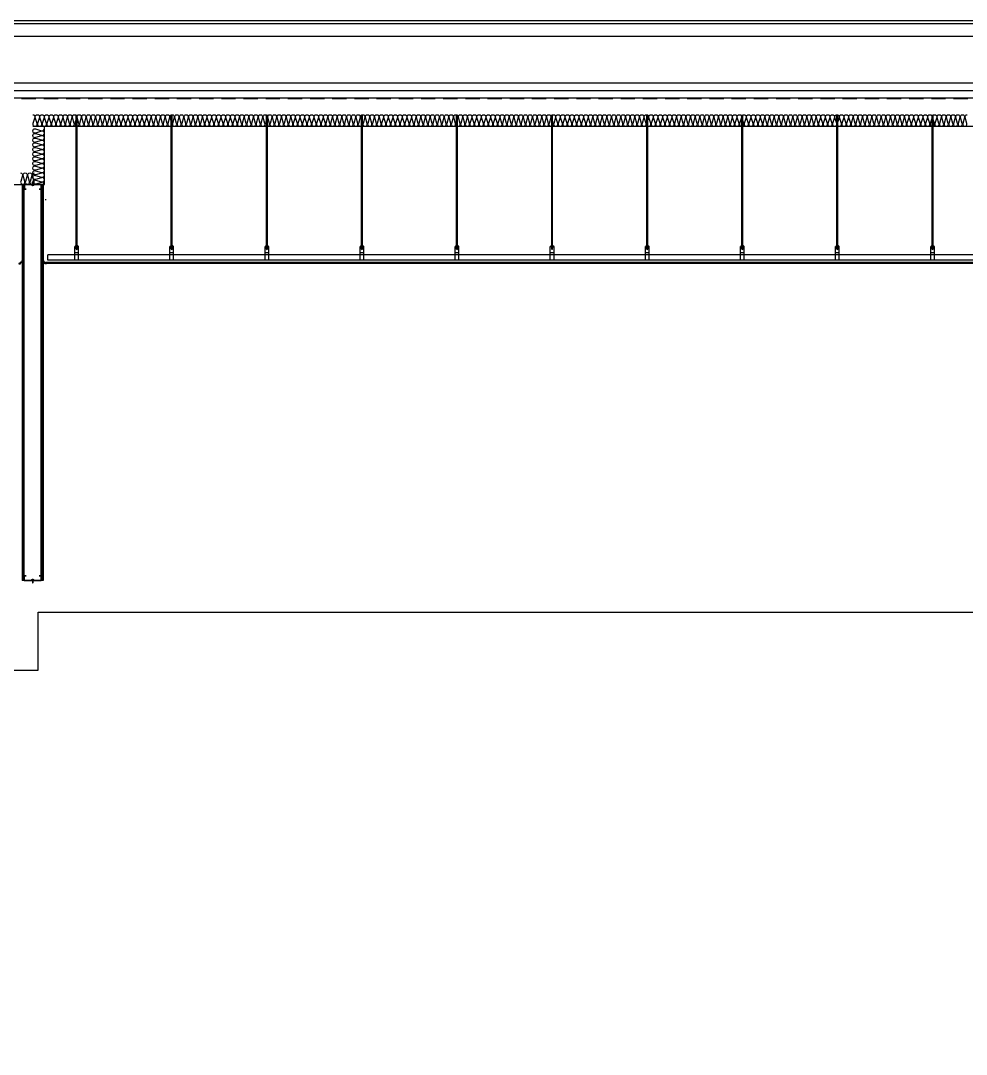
# Model space of a CAD drawing. Header units: millimetres. Extents: x 17311 to 801382, y -242618 to -104888.
# Drawn here: x 116681 to 125631, y -152373 to -142588 of the extents above; entities that cross this region are included whole.
import ezdxf

# ---------------------------------------------------------------- set-up
doc = ezdxf.new("R2010")
doc.units = ezdxf.units.MM
doc.header["$LTSCALE"] = 250
doc.linetypes.add('HID', pattern=[2.8, 1.8, -1])
for name, color, linetype in [('8입면선', 8, 'Continuous'), ('A-CEIL', 8, 'Continuous'), ('A-CEIL_EL', 8, 'Continuous'), ('A-ELE-8', 8, 'Continuous'), ('A-FIN', 6, 'Continuous'), ('A-FIN-8', 8, 'Continuous'), ('A-HAT-WIREMESH', 9, 'g_mesh'), ('A-WALL-D', 7, 'Continuous'), ('A-WP', 1, 'HID'), ('GAGAM-DT', 7, 'Continuous'), ('ISL', 251, 'Continuous'), ('MO-S', 3, 'Continuous'), ('입면', 7, 'Continuous')]:
    doc.layers.add(name, color=color, linetype=linetype)
doc.layers.add('CK', color=221, linetype='Continuous', plot=False)
doc.styles.add('Gdim', font='')
doc.styles.get('Gdim').set_extended_font_data('Dotum')
doc.linetypes.add('g_mesh', pattern='A,10,-0.8,["X",Gdim,S=0.6,R=0,X=-0.15,Y=-0.3],-0.8', length=11.6)

# ---------------------------------------------------------------- blocks, each defined once
blk = doc.blocks.new('*U236')
at = {"layer": '8입면선', "color": 8}
for p, q in [((3316397.6, 472011.4), (3316397.6, 475761.4)), ((3316577.6, 472011.4), (3316577.6, 475761.4))]:
    blk.add_line(p, q, dxfattribs=at)
at = {"layer": 'A-WALL-D'}
for p, q in [((3316387.6, 475761.4), (3316387.6, 472011.4)), ((3316407.6, 475761.4), (3316387.6, 475761.4)), ((3316407.6, 472021.4), (3316407.6, 475761.4)), ((3316567.6, 472021.4), (3316567.6, 475761.4)), ((3316587.6, 475761.4), (3316567.6, 475761.4)), ((3316587.6, 475761.4), (3316587.6, 472011.4)), ((3316407.6, 472011.4), (3316387.6, 472011.4)), ((3316587.6, 472011.4), (3316567.6, 472011.4))]:
    blk.add_line(p, q, dxfattribs=at)
at = {"layer": 'CK', "linetype": 'Continuous'}
blk.add_line((3316472.9, 472011.4), (3316502.3, 472011.4), dxfattribs=at)
at = {"layer": 'GAGAM-DT', "color": 8}
for p, q in [((3316492.7, 475755.6), (3316482.8, 475755.6)), ((3316482.8, 475755.6), (3316482.8, 475752.1)), ((3316485.3, 475755.6), (3316485.3, 475787)), ((3316490.3, 475781.5), (3316485.3, 475787)), ((3316485.3, 475755.6), (3316485.3, 475750.6)), ((3316490.3, 475755.6), (3316490.3, 475781.5)), ((3316490.3, 475755.6), (3316490.3, 475750.6)), ((3316492.7, 475755.6), (3316492.7, 475752.1)), ((3316491.2, 475750.6), (3316484.3, 475750.6)), ((3316482.8, 472017.2), (3316482.8, 472020.7)), ((3316492.7, 472017.2), (3316482.8, 472017.2)), ((3316491.2, 472022.2), (3316484.3, 472022.2)), ((3316485.3, 472017.2), (3316485.3, 472022.2)), ((3316485.3, 472017.2), (3316485.3, 471985.8)), ((3316490.3, 471991.3), (3316485.3, 471985.8)), ((3316490.3, 472017.2), (3316490.3, 472022.2)), ((3316490.3, 472017.2), (3316490.3, 471991.3)), ((3316492.7, 472017.2), (3316492.7, 472020.7))]:
    blk.add_line(p, q, dxfattribs=at)
for centre, start, end in [((3316484.3, 475752.1), 180, 270), ((3316491.2, 475752.1), 270, 0), ((3316484.3, 472020.7), 90, 180), ((3316491.2, 472020.7), 0, 90)]:
    blk.add_arc(centre, 1.51, start, end, dxfattribs=at)
at = {"layer": '입면', "color": 6}
for p, q in [((3316407.6, 475716.4), (3316407.6, 475761.4)), ((3316407.6, 475761.4), (3316472.9, 475761.4)), ((3316472.4, 475760.2), (3316408.8, 475760.2)), ((3316408.8, 475760.2), (3316408.8, 475717.6)), ((3316477.4, 475754.4), (3316472.4, 475760.2)), ((3316472.9, 475761.4), (3316477.9, 475755.6)), ((3316497.8, 475754.4), (3316477.4, 475754.4)), ((3316477.9, 475755.6), (3316497.3, 475755.6)), ((3316497.3, 475755.6), (3316502.3, 475761.4)), ((3316502.8, 475760.2), (3316497.8, 475754.4)), ((3316502.3, 475761.4), (3316567.6, 475761.4)), ((3316566.4, 475760.2), (3316502.8, 475760.2)), ((3316566.4, 475717.6), (3316566.4, 475760.2)), ((3316567.6, 475761.4), (3316567.6, 475716.4)), ((3316425.4, 475716.4), (3316407.6, 475716.4)), ((3316408.8, 475717.6), (3316425.4, 475717.6)), ((3316425.4, 475717.6), (3316425.4, 475716.4)), ((3316549.8, 475716.4), (3316549.8, 475717.6)), ((3316549.8, 475717.6), (3316566.4, 475717.6)), ((3316567.6, 475716.4), (3316549.8, 475716.4)), ((3316425.4, 472056.4), (3316407.6, 472056.4)), ((3316407.6, 472056.4), (3316407.6, 472011.4)), ((3316408.8, 472012.6), (3316408.8, 472055.2)), ((3316408.8, 472055.2), (3316425.4, 472055.2)), ((3316425.4, 472055.2), (3316425.4, 472056.4)), ((3316567.6, 472056.4), (3316549.8, 472056.4)), ((3316549.8, 472056.4), (3316549.8, 472055.2)), ((3316549.8, 472055.2), (3316566.4, 472055.2)), ((3316566.4, 472055.2), (3316566.4, 472012.6)), ((3316567.6, 472011.4), (3316567.6, 472056.4)), ((3316407.6, 472011.4), (3316472.9, 472011.4)), ((3316472.4, 472012.6), (3316408.8, 472012.6)), ((3316477.4, 472018.5), (3316472.4, 472012.6)), ((3316472.9, 472011.4), (3316477.9, 472017.3)), ((3316497.8, 472018.5), (3316477.4, 472018.5)), ((3316477.9, 472017.3), (3316497.3, 472017.3)), ((3316497.3, 472017.3), (3316502.3, 472011.4)), ((3316502.8, 472012.6), (3316497.8, 472018.5)), ((3316502.3, 472011.4), (3316567.6, 472011.4)), ((3316566.4, 472012.6), (3316502.8, 472012.6))]:
    blk.add_line(p, q, dxfattribs=at)

msp = doc.modelspace()

# ---------------------------------------------------------------- linework, layer by layer
at = {"layer": 'A-CEIL'}
for p, q in [((134572.2, -144878.1), (116918.4, -144878.1)), ((134572.2, -144888.1), (116918.4, -144888.1))]:
    msp.add_line(p, q, dxfattribs=at)
at = {"layer": 'A-CEIL_EL'}
for p, q in [((117207, -144752.3), (117207, -143478.1)), ((117216, -144752.3), (117216, -143478.1)), ((118107, -144752.3), (118107, -143478.1)), ((118116, -144752.3), (118116, -143478.1)), ((119007, -144752.3), (119007, -143478.1)), ((119016, -144752.3), (119016, -143478.1)), ((119907, -144752.3), (119907, -143478.1)), ((119916, -144752.3), (119916, -143478.1)), ((120807, -144752.3), (120807, -143478.1)), ((120816, -144752.3), (120816, -143478.1)), ((121707, -144752.3), (121707, -143478.1)), ((121716, -144752.3), (121716, -143478.1)), ((122607, -144752.3), (122607, -143478.1)), ((122616, -144752.3), (122616, -143478.1)), ((123507, -144752.3), (123507, -143478.1)), ((123516, -144752.3), (123516, -143478.1)), ((124407, -144752.3), (124407, -143478.1)), ((124416, -144752.3), (124416, -143478.1)), ((125307, -144752.3), (125307, -143478.1)), ((125316, -144752.3), (125316, -143478.1)), ((117221.1, -144718.6), (117202, -144718.6)), ((117202, -144718.6), (117202, -144723.6)), ((117221.1, -144718.6), (117221.1, -144723.6)), ((118121.1, -144718.6), (118102, -144718.6)), ((118102, -144718.6), (118102, -144723.6)), ((118121.1, -144718.6), (118121.1, -144723.6)), ((119021.1, -144718.6), (119002, -144718.6)), ((119002, -144718.6), (119002, -144723.6)), ((119021.1, -144718.6), (119021.1, -144723.6)), ((119921.1, -144718.6), (119902, -144718.6)), ((119902, -144718.6), (119902, -144723.6)), ((119921.1, -144718.6), (119921.1, -144723.6)), ((120821.1, -144718.6), (120802, -144718.6)), ((120802, -144718.6), (120802, -144723.6)), ((120821.1, -144718.6), (120821.1, -144723.6)), ((121721.1, -144718.6), (121702, -144718.6)), ((121702, -144718.6), (121702, -144723.6)), ((121721.1, -144718.6), (121721.1, -144723.6)), ((122621.1, -144718.6), (122602, -144718.6)), ((122602, -144718.6), (122602, -144723.6)), ((122621.1, -144718.6), (122621.1, -144723.6)), ((123521.1, -144718.6), (123502, -144718.6)), ((123502, -144718.6), (123502, -144723.6)), ((123521.1, -144718.6), (123521.1, -144723.6)), ((124421.1, -144718.6), (124402, -144718.6)), ((124402, -144718.6), (124402, -144723.6)), ((124421.1, -144718.6), (124421.1, -144723.6)), ((125321.1, -144718.6), (125302, -144718.6)), ((125302, -144718.6), (125302, -144723.6)), ((125321.1, -144718.6), (125321.1, -144723.6)), ((134552.3, -144805.1), (116938.3, -144805.1)), ((116938.3, -144855.1), (116938.3, -144805.1)), ((117194, -144856.3), (117194, -144725.1)), ((117229, -144725.1), (117194, -144725.1)), ((117229, -144726.3), (117194, -144726.3)), ((117229, -144784.6), (117194, -144784.6)), ((117229, -144805.1), (117194, -144805.1)), ((117225, -144723.6), (117198.1, -144723.6)), ((117198.1, -144723.6), (117198.1, -144725.1)), ((117198.1, -144726.3), (117198.1, -144727.8)), ((117225, -144727.8), (117198.1, -144727.8)), ((117202, -144727.8), (117202, -144732.8)), ((117221.1, -144732.8), (117202, -144732.8)), ((117207, -144752.3), (117207, -144732.8)), ((117216, -144752.3), (117216, -144732.8)), ((117221.1, -144727.8), (117221.1, -144732.8)), ((117225, -144723.6), (117225, -144725.1)), ((117225, -144726.3), (117225, -144727.8)), ((117229, -144856.3), (117229, -144725.1)), ((118094, -144856.3), (118094, -144725.1)), ((118129, -144725.1), (118094, -144725.1)), ((118129, -144726.3), (118094, -144726.3)), ((118129, -144784.6), (118094, -144784.6)), ((118129, -144805.1), (118094, -144805.1)), ((118125, -144723.6), (118098.1, -144723.6)), ((118098.1, -144723.6), (118098.1, -144725.1)), ((118098.1, -144726.3), (118098.1, -144727.8)), ((118125, -144727.8), (118098.1, -144727.8)), ((118102, -144727.8), (118102, -144732.8)), ((118121.1, -144732.8), (118102, -144732.8)), ((118107, -144752.3), (118107, -144732.8)), ((118116, -144752.3), (118116, -144732.8)), ((118121.1, -144727.8), (118121.1, -144732.8)), ((118125, -144723.6), (118125, -144725.1)), ((118125, -144726.3), (118125, -144727.8)), ((118129, -144856.3), (118129, -144725.1)), ((118994, -144856.3), (118994, -144725.1)), ((119029, -144725.1), (118994, -144725.1)), ((119029, -144726.3), (118994, -144726.3)), ((119029, -144784.6), (118994, -144784.6)), ((119029, -144805.1), (118994, -144805.1)), ((118998.1, -144723.6), (118998.1, -144725.1)), ((119025, -144723.6), (118998.1, -144723.6)), ((118998.1, -144726.3), (118998.1, -144727.8)), ((119025, -144727.8), (118998.1, -144727.8)), ((119002, -144727.8), (119002, -144732.8)), ((119021.1, -144732.8), (119002, -144732.8)), ((119007, -144752.3), (119007, -144732.8)), ((119016, -144752.3), (119016, -144732.8)), ((119021.1, -144727.8), (119021.1, -144732.8)), ((119025, -144723.6), (119025, -144725.1)), ((119025, -144726.3), (119025, -144727.8)), ((119029, -144856.3), (119029, -144725.1)), ((119894, -144856.3), (119894, -144725.1)), ((119929, -144725.1), (119894, -144725.1)), ((119929, -144726.3), (119894, -144726.3)), ((119929, -144784.6), (119894, -144784.6)), ((119929, -144805.1), (119894, -144805.1)), ((119898.1, -144723.6), (119898.1, -144725.1)), ((119925, -144723.6), (119898.1, -144723.6)), ((119898.1, -144726.3), (119898.1, -144727.8)), ((119925, -144727.8), (119898.1, -144727.8)), ((119902, -144727.8), (119902, -144732.8)), ((119921.1, -144732.8), (119902, -144732.8)), ((119907, -144752.3), (119907, -144732.8)), ((119916, -144752.3), (119916, -144732.8)), ((119921.1, -144727.8), (119921.1, -144732.8)), ((119925, -144723.6), (119925, -144725.1)), ((119925, -144726.3), (119925, -144727.8)), ((119929, -144856.3), (119929, -144725.1)), ((120794, -144856.3), (120794, -144725.1)), ((120829, -144725.1), (120794, -144725.1)), ((120829, -144726.3), (120794, -144726.3)), ((120829, -144784.6), (120794, -144784.6)), ((120829, -144805.1), (120794, -144805.1)), ((120798.1, -144723.6), (120798.1, -144725.1)), ((120825, -144723.6), (120798.1, -144723.6)), ((120798.1, -144726.3), (120798.1, -144727.8)), ((120825, -144727.8), (120798.1, -144727.8)), ((120802, -144727.8), (120802, -144732.8)), ((120821.1, -144732.8), (120802, -144732.8)), ((120807, -144752.3), (120807, -144732.8)), ((120816, -144752.3), (120816, -144732.8)), ((120821.1, -144727.8), (120821.1, -144732.8)), ((120825, -144723.6), (120825, -144725.1)), ((120825, -144726.3), (120825, -144727.8)), ((120829, -144856.3), (120829, -144725.1)), ((121694, -144856.3), (121694, -144725.1)), ((121729, -144725.1), (121694, -144725.1)), ((121729, -144726.3), (121694, -144726.3)), ((121729, -144784.6), (121694, -144784.6)), ((121729, -144805.1), (121694, -144805.1)), ((121698.1, -144723.6), (121698.1, -144725.1)), ((121725, -144723.6), (121698.1, -144723.6)), ((121698.1, -144726.3), (121698.1, -144727.8)), ((121725, -144727.8), (121698.1, -144727.8)), ((121702, -144727.8), (121702, -144732.8)), ((121721.1, -144732.8), (121702, -144732.8)), ((121707, -144752.3), (121707, -144732.8)), ((121716, -144752.3), (121716, -144732.8)), ((121721.1, -144727.8), (121721.1, -144732.8)), ((121725, -144723.6), (121725, -144725.1)), ((121725, -144726.3), (121725, -144727.8)), ((121729, -144856.3), (121729, -144725.1)), ((122594, -144856.3), (122594, -144725.1)), ((122629, -144725.1), (122594, -144725.1)), ((122629, -144726.3), (122594, -144726.3)), ((122629, -144784.6), (122594, -144784.6)), ((122629, -144805.1), (122594, -144805.1)), ((122598.1, -144723.6), (122598.1, -144725.1)), ((122625, -144723.6), (122598.1, -144723.6)), ((122598.1, -144726.3), (122598.1, -144727.8)), ((122625, -144727.8), (122598.1, -144727.8)), ((122602, -144727.8), (122602, -144732.8)), ((122621.1, -144732.8), (122602, -144732.8)), ((122607, -144752.3), (122607, -144732.8)), ((122616, -144752.3), (122616, -144732.8)), ((122621.1, -144727.8), (122621.1, -144732.8)), ((122625, -144723.6), (122625, -144725.1)), ((122625, -144726.3), (122625, -144727.8)), ((122629, -144856.3), (122629, -144725.1)), ((123494, -144856.3), (123494, -144725.1)), ((123529, -144725.1), (123494, -144725.1)), ((123529, -144726.3), (123494, -144726.3)), ((123529, -144784.6), (123494, -144784.6)), ((123529, -144805.1), (123494, -144805.1)), ((123498.1, -144723.6), (123498.1, -144725.1)), ((123525, -144723.6), (123498.1, -144723.6)), ((123498.1, -144726.3), (123498.1, -144727.8)), ((123525, -144727.8), (123498.1, -144727.8)), ((123502, -144727.8), (123502, -144732.8)), ((123521.1, -144732.8), (123502, -144732.8)), ((123507, -144752.3), (123507, -144732.8)), ((123516, -144752.3), (123516, -144732.8)), ((123521.1, -144727.8), (123521.1, -144732.8)), ((123525, -144723.6), (123525, -144725.1)), ((123525, -144726.3), (123525, -144727.8)), ((123529, -144856.3), (123529, -144725.1)), ((124394, -144856.3), (124394, -144725.1)), ((124429, -144725.1), (124394, -144725.1)), ((124429, -144726.3), (124394, -144726.3)), ((124429, -144784.6), (124394, -144784.6)), ((124429, -144805.1), (124394, -144805.1)), ((124398.1, -144723.6), (124398.1, -144725.1)), ((124425, -144723.6), (124398.1, -144723.6)), ((124398.1, -144726.3), (124398.1, -144727.8)), ((124425, -144727.8), (124398.1, -144727.8)), ((124402, -144727.8), (124402, -144732.8)), ((124421.1, -144732.8), (124402, -144732.8)), ((124407, -144752.3), (124407, -144732.8)), ((124416, -144752.3), (124416, -144732.8)), ((124421.1, -144727.8), (124421.1, -144732.8)), ((124425, -144723.6), (124425, -144725.1)), ((124425, -144726.3), (124425, -144727.8)), ((124429, -144856.3), (124429, -144725.1)), ((125294, -144856.3), (125294, -144725.1)), ((125329, -144725.1), (125294, -144725.1)), ((125329, -144726.3), (125294, -144726.3)), ((125329, -144784.6), (125294, -144784.6)), ((125329, -144805.1), (125294, -144805.1)), ((125298.1, -144723.6), (125298.1, -144725.1)), ((125325, -144723.6), (125298.1, -144723.6)), ((125298.1, -144726.3), (125298.1, -144727.8)), ((125325, -144727.8), (125298.1, -144727.8)), ((125302, -144727.8), (125302, -144732.8)), ((125321.1, -144732.8), (125302, -144732.8)), ((125307, -144752.3), (125307, -144732.8)), ((125316, -144752.3), (125316, -144732.8)), ((125321.1, -144727.8), (125321.1, -144732.8)), ((125325, -144723.6), (125325, -144725.1)), ((125325, -144726.3), (125325, -144727.8)), ((125329, -144856.3), (125329, -144725.1)), ((134552.3, -144855.1), (116938.3, -144855.1)), ((117229, -144855.1), (117194, -144855.1)), ((117229, -144856.3), (117194, -144856.3)), ((118129, -144855.1), (118094, -144855.1)), ((118129, -144856.3), (118094, -144856.3)), ((119029, -144855.1), (118994, -144855.1)), ((119029, -144856.3), (118994, -144856.3)), ((119929, -144855.1), (119894, -144855.1)), ((119929, -144856.3), (119894, -144856.3)), ((120829, -144855.1), (120794, -144855.1)), ((120829, -144856.3), (120794, -144856.3)), ((121729, -144855.1), (121694, -144855.1)), ((121729, -144856.3), (121694, -144856.3)), ((122629, -144855.1), (122594, -144855.1)), ((122629, -144856.3), (122594, -144856.3)), ((123529, -144855.1), (123494, -144855.1)), ((123529, -144856.3), (123494, -144856.3)), ((124429, -144855.1), (124394, -144855.1)), ((124429, -144856.3), (124394, -144856.3)), ((125329, -144855.1), (125294, -144855.1)), ((125329, -144856.3), (125294, -144856.3))]:
    msp.add_line(p, q, dxfattribs=at)
for centre in [(117211.5, -144740.8), (118111.5, -144740.8), (119011.5, -144740.8), (119911.5, -144740.8), (120811.5, -144740.8), (121711.5, -144740.8), (122611.5, -144740.8), (123511.5, -144740.8), (124411.5, -144740.8), (125311.5, -144740.8)]:
    msp.add_arc(centre, 12.4, 248.71498, 291.28502, dxfattribs=at)
at = {"layer": 'A-ELE-8'}
for p, q in [((148495.3, -142588.1), (79345.3, -142588.1)), ((148495.3, -142618.1), (79345.3, -142618.1)), ((148495.3, -142738.1), (79345.3, -142738.1))]:
    msp.add_line(p, q, dxfattribs=at)
at = {"layer": 'A-FIN'}
msp.add_line((79303.3, -143178.1), (148687.3, -143178.1), dxfattribs=at)
at = {"layer": 'A-FIN-8'}
msp.add_line((79313.5, -143320.1), (148677, -143320.1), dxfattribs=at)
at = {"layer": 'A-HAT-WIREMESH', "ltscale": 0.6}
msp.add_line((79303.3, -143249.1), (148687.3, -143249.1), dxfattribs=at)
at = {"layer": 'A-WP', "ltscale": 0.3}
msp.add_line((79310.4, -143325.1), (148680.1, -143325.1), dxfattribs=at)
at = {"layer": 'ISL'}
msp.add_line((116918.4, -144288.1), (116918.4, -144278.1), dxfattribs=at)
at = {"layer": 'ISL', "elevation": 0}
for points in [[(116795.3, -143478.1, -0.509267), (116814.7, -143504.8), (116797.8, -143561.5, 1.372593), (116836.7, -143561.5), (116819.8, -143504.8, -0.509267), (116839.3, -143478.1, -0.509267), (116858.7, -143504.8), (116841.8, -143561.5, 1.372593), (116880.7, -143561.5), (116863.8, -143504.8, -0.509267), (116883.3, -143478.1, -0.509267), (116902.7, -143504.8), (116885.8, -143561.5, 1.372593), (116924.7, -143561.5), (116907.8, -143504.8, -0.509267), (116927.3, -143478.1, -0.509267), (116946.7, -143504.8), (116929.8, -143561.5, 1.372593), (116968.7, -143561.5), (116951.8, -143504.8, -0.509267), (116971.3, -143478.1, -0.509267), (116990.7, -143504.8), (116973.8, -143561.5, 1.372593), (117012.7, -143561.5), (116995.8, -143504.8, -0.509267), (117015.3, -143478.1, -0.509267), (117034.7, -143504.8), (117017.8, -143561.5, 1.372593), (117056.7, -143561.5), (117039.8, -143504.8, -0.509267), (117059.3, -143478.1, -0.509267), (117078.7, -143504.8), (117061.8, -143561.5, 1.372593), (117100.7, -143561.5), (117083.8, -143504.8, -0.509267), (117103.3, -143478.1, -0.509267), (117122.7, -143504.8), (117105.8, -143561.5, 1.372593), (117144.7, -143561.5), (117127.8, -143504.8, -0.509267), (117147.3, -143478.1, -0.509267), (117166.7, -143504.8), (117149.8, -143561.5, 1.372593), (117188.7, -143561.5), (117171.8, -143504.8, -0.509267), (117191.3, -143478.1, -0.509267), (117210.7, -143504.8), (117193.8, -143561.5, 1.372593), (117232.7, -143561.5), (117215.8, -143504.8, -0.509267), (117235.3, -143478.1, -0.509267), (117254.7, -143504.8), (117237.8, -143561.5, 1.372593), (117276.7, -143561.5), (117259.8, -143504.8, -0.509267), (117279.3, -143478.1, -0.509267), (117298.7, -143504.8), (117281.8, -143561.5, 1.372593), (117320.7, -143561.5), (117303.8, -143504.8, -0.509267), (117323.3, -143478.1, -0.509267), (117342.7, -143504.8), (117325.8, -143561.5, 1.372593), (117364.7, -143561.5), (117347.8, -143504.8, -0.509267), (117367.3, -143478.1, -0.509267), (117386.7, -143504.8), (117369.8, -143561.5, 1.372593), (117408.7, -143561.5), (117391.8, -143504.8, -0.509267), (117411.3, -143478.1, -0.509267), (117430.7, -143504.8), (117413.8, -143561.5, 1.372593), (117452.7, -143561.5), (117435.8, -143504.8, -0.509267), (117455.3, -143478.1, -0.509267), (117474.7, -143504.8), (117457.8, -143561.5, 1.372593), (117496.7, -143561.5), (117479.8, -143504.8, -0.509267), (117499.3, -143478.1, -0.509267), (117518.7, -143504.8), (117501.8, -143561.5, 1.372593), (117540.7, -143561.5), (117523.8, -143504.8, -0.509267), (117543.3, -143478.1, -0.509267), (117562.7, -143504.8), (117545.8, -143561.5, 1.372593), (117584.7, -143561.5), (117567.8, -143504.8, -0.509267), (117587.3, -143478.1, -0.509267), (117606.7, -143504.8), (117589.8, -143561.5, 1.372593), (117628.7, -143561.5), (117611.8, -143504.8, -0.509267), (117631.3, -143478.1, -0.509267), (117650.7, -143504.8), (117633.8, -143561.5, 1.372593), (117672.7, -143561.5), (117655.8, -143504.8, -0.509267), (117675.3, -143478.1, -0.509267), (117694.7, -143504.8), (117677.8, -143561.5, 1.372593), (117716.7, -143561.5), (117699.8, -143504.8, -0.509267), (117719.3, -143478.1, -0.509267), (117738.7, -143504.8), (117721.8, -143561.5, 1.372593), (117760.7, -143561.5), (117743.8, -143504.8, -0.509267), (117763.3, -143478.1, -0.509267), (117782.7, -143504.8), (117765.8, -143561.5, 1.372593), (117804.7, -143561.5), (117787.8, -143504.8, -0.509267), (117807.3, -143478.1, -0.509267), (117826.7, -143504.8), (117809.8, -143561.5, 1.372593), (117848.7, -143561.5), (117831.8, -143504.8, -0.509267), (117851.3, -143478.1, -0.509267), (117870.7, -143504.8), (117853.8, -143561.5, 1.372593), (117892.7, -143561.5), (117875.8, -143504.8, -0.509267), (117895.3, -143478.1, -0.509267), (117914.7, -143504.8), (117897.8, -143561.5, 1.372593), (117936.7, -143561.5), (117919.8, -143504.8, -0.509267), (117939.3, -143478.1, -0.509267), (117958.7, -143504.8), (117941.8, -143561.5, 1.372593), (117980.7, -143561.5), (117963.8, -143504.8, -0.509267), (117983.3, -143478.1, -0.509267), (118002.7, -143504.8), (117985.8, -143561.5, 1.372593), (118024.7, -143561.5), (118007.8, -143504.8, -0.509267), (118027.3, -143478.1, -0.509267), (118046.7, -143504.8), (118029.8, -143561.5, 1.372593), (118068.7, -143561.5), (118051.8, -143504.8, -0.509267), (118071.3, -143478.1, -0.509267), (118090.7, -143504.8), (118073.8, -143561.5, 1.372593), (118112.7, -143561.5), (118095.8, -143504.8, -0.509267), (118115.3, -143478.1, -0.509267), (118134.7, -143504.8), (118117.8, -143561.5, 1.372593), (118156.7, -143561.5), (118139.8, -143504.8, -0.509267), (118159.3, -143478.1, -0.509267), (118178.7, -143504.8), (118161.8, -143561.5, 1.372593), (118200.7, -143561.5), (118183.8, -143504.8, -0.509267), (118203.3, -143478.1, -0.509267), (118222.7, -143504.8), (118205.8, -143561.5, 1.372593), (118244.7, -143561.5), (118227.8, -143504.8, -0.509267), (118247.3, -143478.1, -0.509267), (118266.7, -143504.8), (118249.8, -143561.5, 1.372593), (118288.7, -143561.5), (118271.8, -143504.8, -0.509267), (118291.3, -143478.1, -0.509267), (118310.7, -143504.8), (118293.8, -143561.5, 1.372593), (118332.7, -143561.5), (118315.8, -143504.8, -0.509267), (118335.3, -143478.1, -0.509267), (118354.7, -143504.8), (118337.8, -143561.5, 1.372593), (118376.7, -143561.5), (118359.8, -143504.8, -0.509267), (118379.3, -143478.1, -0.509267), (118398.7, -143504.8), (118381.8, -143561.5, 1.372593), (118420.7, -143561.5), (118403.8, -143504.8, -0.509267), (118423.3, -143478.1, -0.509267), (118442.7, -143504.8), (118425.8, -143561.5, 1.372593), (118464.7, -143561.5), (118447.8, -143504.8, -0.509267), (118467.3, -143478.1, -0.509267), (118486.7, -143504.8), (118469.8, -143561.5, 1.372593), (118508.7, -143561.5), (118491.8, -143504.8, -0.509267), (118511.3, -143478.1, -0.509267), (118530.7, -143504.8), (118513.8, -143561.5, 1.372593), (118552.7, -143561.5), (118535.8, -143504.8, -0.509267), (118555.3, -143478.1, -0.509267), (118574.7, -143504.8), (118557.8, -143561.5, 1.372593), (118596.7, -143561.5), (118579.8, -143504.8, -0.509267), (118599.3, -143478.1, -0.509267), (118618.7, -143504.8), (118601.8, -143561.5, 1.372593), (118640.7, -143561.5), (118623.8, -143504.8, -0.509267), (118643.3, -143478.1, -0.509267), (118662.7, -143504.8), (118645.8, -143561.5, 1.372593), (118684.7, -143561.5), (118667.8, -143504.8, -0.509267), (118687.3, -143478.1, -0.509267), (118706.7, -143504.8), (118689.8, -143561.5, 1.372593), (118728.7, -143561.5), (118711.8, -143504.8, -0.509267), (118731.3, -143478.1, -0.509267), (118750.7, -143504.8), (118733.8, -143561.5, 1.372593), (118772.7, -143561.5), (118755.8, -143504.8, -0.509267), (118775.3, -143478.1, -0.509267), (118794.7, -143504.8), (118777.8, -143561.5, 1.372593), (118816.7, -143561.5), (118799.8, -143504.8, -0.509267), (118819.3, -143478.1, -0.509267), (118838.7, -143504.8), (118821.8, -143561.5, 1.372593), (118860.7, -143561.5), (118843.8, -143504.8, -0.509267), (118863.3, -143478.1, -0.509267), (118882.7, -143504.8), (118865.8, -143561.5, 1.372593), (118904.7, -143561.5), (118887.8, -143504.8, -0.509267), (118907.3, -143478.1, -0.509267), (118926.7, -143504.8), (118909.8, -143561.5, 1.372593), (118948.7, -143561.5), (118931.8, -143504.8, -0.509267), (118951.3, -143478.1, -0.509267), (118970.7, -143504.8), (118953.8, -143561.5, 1.372593), (118992.7, -143561.5), (118975.8, -143504.8, -0.509267), (118995.3, -143478.1, -0.509267), (119014.7, -143504.8), (118997.8, -143561.5, 1.372593), (119036.7, -143561.5), (119019.8, -143504.8, -0.509267), (119039.3, -143478.1, -0.509267), (119058.7, -143504.8), (119041.8, -143561.5, 1.372593), (119080.7, -143561.5), (119063.8, -143504.8, -0.509267), (119083.3, -143478.1, -0.509267), (119102.7, -143504.8), (119085.8, -143561.5, 1.372593), (119124.7, -143561.5), (119107.8, -143504.8, -0.509267), (119127.3, -143478.1, -0.509267), (119146.7, -143504.8), (119129.8, -143561.5, 1.372593), (119168.7, -143561.5), (119151.8, -143504.8, -0.509267), (119171.3, -143478.1, -0.509267), (119190.7, -143504.8), (119173.8, -143561.5, 1.372593), (119212.7, -143561.5), (119195.8, -143504.8, -0.509267), (119215.3, -143478.1, -0.509267), (119234.7, -143504.8), (119217.8, -143561.5, 1.372593), (119256.7, -143561.5), (119239.8, -143504.8, -0.509267), (119259.3, -143478.1, -0.509267), (119278.7, -143504.8), (119261.8, -143561.5, 1.372593), (119300.7, -143561.5), (119283.8, -143504.8, -0.509267), (119303.3, -143478.1, -0.509267), (119322.7, -143504.8), (119305.8, -143561.5, 1.372593), (119344.7, -143561.5), (119327.8, -143504.8, -0.509267), (119347.3, -143478.1, -0.509267), (119366.7, -143504.8), (119349.8, -143561.5, 1.372593), (119388.7, -143561.5), (119371.8, -143504.8, -0.509267), (119391.3, -143478.1, -0.509267), (119410.7, -143504.8), (119393.8, -143561.5, 1.372593), (119432.7, -143561.5), (119415.8, -143504.8, -0.509267), (119435.3, -143478.1, -0.509267), (119454.7, -143504.8), (119437.8, -143561.5, 1.372593), (119476.7, -143561.5), (119459.8, -143504.8, -0.509267), (119479.3, -143478.1, -0.509267), (119498.7, -143504.8), (119481.8, -143561.5, 1.372593), (119520.7, -143561.5), (119503.8, -143504.8, -0.509267), (119523.3, -143478.1, -0.509267), (119542.7, -143504.8), (119525.8, -143561.5, 1.372593), (119564.7, -143561.5), (119547.8, -143504.8, -0.509267), (119567.3, -143478.1, -0.509267), (119586.7, -143504.8), (119569.8, -143561.5, 1.372593), (119608.7, -143561.5), (119591.8, -143504.8, -0.509267), (119611.3, -143478.1, -0.509267), (119630.7, -143504.8), (119613.8, -143561.5, 1.372593), (119652.7, -143561.5), (119635.8, -143504.8, -0.509267), (119655.3, -143478.1, -0.509267), (119674.7, -143504.8), (119657.8, -143561.5, 1.372593), (119696.7, -143561.5), (119679.8, -143504.8, -0.509267), (119699.3, -143478.1, -0.509267), (119718.7, -143504.8), (119701.8, -143561.5, 1.372593), (119740.7, -143561.5), (119723.8, -143504.8, -0.509267), (119743.3, -143478.1, -0.509267), (119762.7, -143504.8), (119745.8, -143561.5, 1.372593), (119784.7, -143561.5), (119767.8, -143504.8, -0.509267), (119787.3, -143478.1, -0.509267), (119806.7, -143504.8), (119789.8, -143561.5, 1.372593), (119828.7, -143561.5), (119811.8, -143504.8, -0.509267), (119831.3, -143478.1, -0.509267), (119850.7, -143504.8), (119833.8, -143561.5, 1.372593), (119872.7, -143561.5), (119855.8, -143504.8, -0.509267), (119875.3, -143478.1, -0.509267), (119894.7, -143504.8), (119877.8, -143561.5, 1.372593), (119916.7, -143561.5), (119899.8, -143504.8, -0.509267), (119919.3, -143478.1, -0.509267), (119938.7, -143504.8), (119921.8, -143561.5, 1.372593), (119960.7, -143561.5), (119943.8, -143504.8, -0.509267), (119963.3, -143478.1, -0.509267), (119982.7, -143504.8), (119965.8, -143561.5, 1.372593), (120004.7, -143561.5), (119987.8, -143504.8, -0.509267), (120007.3, -143478.1, -0.509267), (120026.7, -143504.8), (120009.8, -143561.5, 1.372593), (120048.7, -143561.5), (120031.8, -143504.8, -0.509267), (120051.3, -143478.1, -0.509267), (120070.7, -143504.8), (120053.8, -143561.5, 1.372593), (120092.7, -143561.5), (120075.8, -143504.8, -0.509267), (120095.3, -143478.1, -0.509267), (120114.7, -143504.8), (120097.8, -143561.5, 1.372593), (120136.7, -143561.5), (120119.8, -143504.8, -0.509267), (120139.3, -143478.1, -0.509267), (120158.7, -143504.8), (120141.8, -143561.5, 1.372593), (120180.7, -143561.5), (120163.8, -143504.8, -0.509267), (120183.3, -143478.1, -0.509267), (120202.7, -143504.8), (120185.8, -143561.5, 1.372593), (120224.7, -143561.5), (120207.8, -143504.8, -0.509267), (120227.3, -143478.1, -0.509267), (120246.7, -143504.8), (120229.8, -143561.5, 1.372593), (120268.7, -143561.5), (120251.8, -143504.8, -0.509267), (120271.3, -143478.1, -0.509267), (120290.7, -143504.8), (120273.8, -143561.5, 1.372593), (120312.7, -143561.5), (120295.8, -143504.8, -0.509267), (120315.3, -143478.1, -0.509267), (120334.7, -143504.8), (120317.8, -143561.5, 1.372593), (120356.7, -143561.5), (120339.8, -143504.8, -0.509267), (120359.3, -143478.1, -0.509267), (120378.7, -143504.8), (120361.8, -143561.5, 1.372593), (120400.7, -143561.5), (120383.8, -143504.8, -0.509267), (120403.3, -143478.1, -0.509267), (120422.7, -143504.8), (120405.8, -143561.5, 1.372593), (120444.7, -143561.5), (120427.8, -143504.8, -0.509267), (120447.3, -143478.1, -0.509267), (120466.7, -143504.8), (120449.8, -143561.5, 1.372593), (120488.7, -143561.5), (120471.8, -143504.8, -0.509267), (120491.3, -143478.1, -0.509267), (120510.7, -143504.8), (120493.8, -143561.5, 1.372593), (120532.7, -143561.5), (120515.8, -143504.8, -0.509267), (120535.3, -143478.1, -0.509267), (120554.7, -143504.8), (120537.8, -143561.5, 1.372593), (120576.7, -143561.5), (120559.8, -143504.8, -0.509267), (120579.3, -143478.1, -0.509267), (120598.7, -143504.8), (120581.8, -143561.5, 1.372593), (120620.7, -143561.5), (120603.8, -143504.8, -0.509267), (120623.3, -143478.1, -0.509267), (120642.7, -143504.8), (120625.8, -143561.5, 1.372593), (120664.7, -143561.5), (120647.8, -143504.8, -0.509267), (120667.3, -143478.1, -0.509267), (120686.7, -143504.8), (120669.8, -143561.5, 1.372593), (120708.7, -143561.5), (120691.8, -143504.8, -0.509267), (120711.3, -143478.1, -0.509267), (120730.7, -143504.8), (120713.8, -143561.5, 1.372593), (120752.7, -143561.5), (120735.8, -143504.8, -0.509267), (120755.3, -143478.1, -0.509267), (120774.7, -143504.8), (120757.8, -143561.5, 1.372593), (120796.7, -143561.5), (120779.8, -143504.8, -0.509267), (120799.3, -143478.1, -0.509267), (120818.7, -143504.8), (120801.8, -143561.5, 1.372593), (120840.7, -143561.5), (120823.8, -143504.8, -0.509267), (120843.3, -143478.1, -0.509267), (120862.7, -143504.8), (120845.8, -143561.5, 1.372593), (120884.7, -143561.5), (120867.8, -143504.8, -0.509267), (120887.3, -143478.1, -0.509267), (120906.7, -143504.8), (120889.8, -143561.5, 1.372593), (120928.7, -143561.5), (120911.8, -143504.8, -0.509267), (120931.3, -143478.1, -0.509267), (120950.7, -143504.8), (120933.8, -143561.5, 1.372593), (120972.7, -143561.5), (120955.8, -143504.8, -0.509267), (120975.3, -143478.1, -0.509267), (120994.7, -143504.8), (120977.8, -143561.5, 1.372593), (121016.7, -143561.5), (120999.8, -143504.8, -0.509267), (121019.3, -143478.1, -0.509267), (121038.7, -143504.8), (121021.8, -143561.5, 1.372593), (121060.7, -143561.5), (121043.8, -143504.8, -0.509267), (121063.3, -143478.1, -0.509267), (121082.7, -143504.8), (121065.8, -143561.5, 1.372593), (121104.7, -143561.5), (121087.8, -143504.8, -0.509267), (121107.3, -143478.1, -0.509267), (121126.7, -143504.8), (121109.8, -143561.5, 1.372593), (121148.7, -143561.5), (121131.8, -143504.8, -0.509267), (121151.3, -143478.1, -0.509267), (121170.7, -143504.8), (121153.8, -143561.5, 1.372593), (121192.7, -143561.5), (121175.8, -143504.8, -0.509267), (121195.3, -143478.1, -0.509267), (121214.7, -143504.8), (121197.8, -143561.5, 1.372593), (121236.7, -143561.5), (121219.8, -143504.8, -0.509267), (121239.3, -143478.1, -0.509267), (121258.7, -143504.8), (121241.8, -143561.5, 1.372593), (121280.7, -143561.5), (121263.8, -143504.8, -0.509267), (121283.3, -143478.1, -0.509267), (121302.7, -143504.8), (121285.8, -143561.5, 1.372593), (121324.7, -143561.5), (121307.8, -143504.8, -0.509267), (121327.3, -143478.1, -0.509267), (121346.7, -143504.8), (121329.8, -143561.5, 1.372593), (121368.7, -143561.5), (121351.8, -143504.8, -0.509267), (121371.3, -143478.1, -0.509267), (121390.7, -143504.8), (121373.8, -143561.5, 1.372593), (121412.7, -143561.5), (121395.8, -143504.8, -0.509267), (121415.3, -143478.1, -0.509267), (121434.7, -143504.8), (121417.8, -143561.5, 1.372593), (121456.7, -143561.5), (121439.8, -143504.8, -0.509267), (121459.3, -143478.1, -0.509267), (121478.7, -143504.8), (121461.8, -143561.5, 1.372593), (121500.7, -143561.5), (121483.8, -143504.8, -0.509267), (121503.3, -143478.1, -0.509267), (121522.7, -143504.8), (121505.8, -143561.5, 1.372593), (121544.7, -143561.5), (121527.8, -143504.8, -0.509267), (121547.3, -143478.1, -0.509267), (121566.7, -143504.8), (121549.8, -143561.5, 1.372593), (121588.7, -143561.5), (121571.8, -143504.8, -0.509267), (121591.3, -143478.1, -0.509267), (121610.7, -143504.8), (121593.8, -143561.5, 1.372593), (121632.7, -143561.5), (121615.8, -143504.8, -0.509267), (121635.3, -143478.1, -0.509267), (121654.7, -143504.8), (121637.8, -143561.5, 1.372593), (121676.7, -143561.5), (121659.8, -143504.8, -0.509267), (121679.3, -143478.1, -0.509267), (121698.7, -143504.8), (121681.8, -143561.5, 1.372593), (121720.7, -143561.5), (121703.8, -143504.8, -0.509267), (121723.3, -143478.1, -0.509267), (121742.7, -143504.8), (121725.8, -143561.5, 1.372593), (121764.7, -143561.5), (121747.8, -143504.8, -0.509267), (121767.3, -143478.1, -0.509267), (121786.7, -143504.8), (121769.8, -143561.5, 1.372593), (121808.7, -143561.5), (121791.8, -143504.8, -0.509267), (121811.3, -143478.1, -0.509267), (121830.7, -143504.8), (121813.8, -143561.5, 1.372593), (121852.7, -143561.5), (121835.8, -143504.8, -0.509267), (121855.3, -143478.1, -0.509267), (121874.7, -143504.8), (121857.8, -143561.5, 1.372593), (121896.7, -143561.5), (121879.8, -143504.8, -0.509267), (121899.3, -143478.1, -0.509267), (121918.7, -143504.8), (121901.8, -143561.5, 1.372593), (121940.7, -143561.5), (121923.8, -143504.8, -0.509267), (121943.3, -143478.1, -0.509267), (121962.7, -143504.8), (121945.8, -143561.5, 1.372593), (121984.7, -143561.5), (121967.8, -143504.8, -0.509267), (121987.3, -143478.1, -0.509267), (122006.7, -143504.8), (121989.8, -143561.5, 1.372593), (122028.7, -143561.5), (122011.8, -143504.8, -0.509267), (122031.3, -143478.1, -0.509267), (122050.7, -143504.8), (122033.8, -143561.5, 1.372593), (122072.7, -143561.5), (122055.8, -143504.8, -0.509267), (122075.3, -143478.1, -0.509267), (122094.7, -143504.8), (122077.8, -143561.5, 1.372593), (122116.7, -143561.5), (122099.8, -143504.8, -0.509267), (122119.3, -143478.1, -0.509267), (122138.7, -143504.8), (122121.8, -143561.5, 1.372593), (122160.7, -143561.5), (122143.8, -143504.8, -0.509267), (122163.3, -143478.1, -0.509267), (122182.7, -143504.8), (122165.8, -143561.5, 1.372593), (122204.7, -143561.5), (122187.8, -143504.8, -0.509267), (122207.3, -143478.1, -0.509267), (122226.7, -143504.8), (122209.8, -143561.5, 1.372593), (122248.7, -143561.5), (122231.8, -143504.8, -0.509267), (122251.3, -143478.1, -0.509267), (122270.7, -143504.8), (122253.8, -143561.5, 1.372593), (122292.7, -143561.5), (122275.8, -143504.8, -0.509267), (122295.3, -143478.1, -0.509267), (122314.7, -143504.8), (122297.8, -143561.5, 1.372593), (122336.7, -143561.5), (122319.8, -143504.8, -0.509267), (122339.3, -143478.1, -0.509267), (122358.7, -143504.8), (122341.8, -143561.5, 1.372593), (122380.7, -143561.5), (122363.8, -143504.8, -0.509267), (122383.3, -143478.1, -0.509267), (122402.7, -143504.8), (122385.8, -143561.5, 1.372593), (122424.7, -143561.5), (122407.8, -143504.8, -0.509267), (122427.3, -143478.1, -0.509267), (122446.7, -143504.8), (122429.8, -143561.5, 1.372593), (122468.7, -143561.5), (122451.8, -143504.8, -0.509267), (122471.3, -143478.1, -0.509267), (122490.7, -143504.8), (122473.8, -143561.5, 1.372593), (122512.7, -143561.5), (122495.8, -143504.8, -0.509267), (122515.3, -143478.1, -0.509267), (122534.7, -143504.8), (122517.8, -143561.5, 1.372593), (122556.7, -143561.5), (122539.8, -143504.8, -0.509267), (122559.3, -143478.1, -0.509267), (122578.7, -143504.8), (122561.8, -143561.5, 1.372593), (122600.7, -143561.5), (122583.8, -143504.8, -0.509267), (122603.3, -143478.1, -0.509267), (122622.7, -143504.8), (122605.8, -143561.5, 1.372593), (122644.7, -143561.5), (122627.8, -143504.8, -0.509267), (122647.3, -143478.1, -0.509267), (122666.7, -143504.8), (122649.8, -143561.5, 1.372593), (122688.7, -143561.5), (122671.8, -143504.8, -0.509267), (122691.3, -143478.1, -0.509267), (122710.7, -143504.8), (122693.8, -143561.5, 1.372593), (122732.7, -143561.5), (122715.8, -143504.8, -0.509267), (122735.3, -143478.1, -0.509267), (122754.7, -143504.8), (122737.8, -143561.5, 1.372593), (122776.7, -143561.5), (122759.8, -143504.8, -0.509267), (122779.3, -143478.1, -0.509267), (122798.7, -143504.8), (122781.8, -143561.5, 1.372593), (122820.7, -143561.5), (122803.8, -143504.8, -0.509267), (122823.3, -143478.1, -0.509267), (122842.7, -143504.8), (122825.8, -143561.5, 1.372593), (122864.7, -143561.5), (122847.8, -143504.8, -0.509267), (122867.3, -143478.1, -0.509267), (122886.7, -143504.8), (122869.8, -143561.5, 1.372593), (122908.7, -143561.5), (122891.8, -143504.8, -0.509267), (122911.3, -143478.1, -0.509267), (122930.7, -143504.8), (122913.8, -143561.5, 1.372593), (122952.7, -143561.5), (122935.8, -143504.8, -0.509267), (122955.3, -143478.1, -0.509267), (122974.7, -143504.8), (122957.8, -143561.5, 1.372593), (122996.7, -143561.5), (122979.8, -143504.8, -0.509267), (122999.3, -143478.1, -0.509267), (123018.7, -143504.8), (123001.8, -143561.5, 1.372593), (123040.7, -143561.5), (123023.8, -143504.8, -0.509267), (123043.3, -143478.1, -0.509267), (123062.7, -143504.8), (123045.8, -143561.5, 1.372593), (123084.7, -143561.5), (123067.8, -143504.8, -0.509267), (123087.3, -143478.1, -0.509267), (123106.7, -143504.8), (123089.8, -143561.5, 1.372593), (123128.7, -143561.5), (123111.8, -143504.8, -0.509267), (123131.3, -143478.1, -0.509267), (123150.7, -143504.8), (123133.8, -143561.5, 1.372593), (123172.7, -143561.5), (123155.8, -143504.8, -0.509267), (123175.3, -143478.1, -0.509267), (123194.7, -143504.8), (123177.8, -143561.5, 1.372593), (123216.7, -143561.5), (123199.8, -143504.8, -0.509267), (123219.3, -143478.1, -0.509267), (123238.7, -143504.8), (123221.8, -143561.5, 1.372593), (123260.7, -143561.5), (123243.8, -143504.8, -0.509267), (123263.3, -143478.1, -0.509267), (123282.7, -143504.8), (123265.8, -143561.5, 1.372593), (123304.7, -143561.5), (123287.8, -143504.8, -0.509267), (123307.3, -143478.1, -0.509267), (123326.7, -143504.8), (123309.8, -143561.5, 1.372593), (123348.7, -143561.5), (123331.8, -143504.8, -0.509267), (123351.3, -143478.1, -0.509267), (123370.7, -143504.8), (123353.8, -143561.5, 1.372593), (123392.7, -143561.5), (123375.8, -143504.8, -0.509267), (123395.3, -143478.1, -0.509267), (123414.7, -143504.8), (123397.8, -143561.5, 1.372593), (123436.7, -143561.5), (123419.8, -143504.8, -0.509267), (123439.3, -143478.1, -0.509267), (123458.7, -143504.8), (123441.8, -143561.5, 1.372593), (123480.7, -143561.5), (123463.8, -143504.8, -0.509267), (123483.3, -143478.1, -0.509267), (123502.7, -143504.8), (123485.8, -143561.5, 1.372593), (123524.7, -143561.5), (123507.8, -143504.8, -0.509267), (123527.3, -143478.1, -0.509267), (123546.7, -143504.8), (123529.8, -143561.5, 1.372593), (123568.7, -143561.5), (123551.8, -143504.8, -0.509267), (123571.3, -143478.1, -0.509267), (123590.7, -143504.8), (123573.8, -143561.5, 1.372593), (123612.7, -143561.5), (123595.8, -143504.8, -0.509267), (123615.3, -143478.1, -0.509267), (123634.7, -143504.8), (123617.8, -143561.5, 1.372593), (123656.7, -143561.5), (123639.8, -143504.8, -0.509267), (123659.3, -143478.1, -0.509267), (123678.7, -143504.8), (123661.8, -143561.5, 1.372593), (123700.7, -143561.5), (123683.8, -143504.8, -0.509267), (123703.3, -143478.1, -0.509267), (123722.7, -143504.8), (123705.8, -143561.5, 1.372593), (123744.7, -143561.5), (123727.8, -143504.8, -0.509267), (123747.3, -143478.1, -0.509267), (123766.7, -143504.8), (123749.8, -143561.5, 1.372593), (123788.7, -143561.5), (123771.8, -143504.8, -0.509267), (123791.3, -143478.1, -0.509267), (123810.7, -143504.8), (123793.8, -143561.5, 1.372593), (123832.7, -143561.5), (123815.8, -143504.8, -0.509267), (123835.3, -143478.1, -0.509267), (123854.7, -143504.8), (123837.8, -143561.5, 1.372593), (123876.7, -143561.5), (123859.8, -143504.8, -0.509267), (123879.3, -143478.1, -0.509267), (123898.7, -143504.8), (123881.8, -143561.5, 1.372593), (123920.7, -143561.5), (123903.8, -143504.8, -0.509267), (123923.3, -143478.1, -0.509267), (123942.7, -143504.8), (123925.8, -143561.5, 1.372593), (123964.7, -143561.5), (123947.8, -143504.8, -0.509267), (123967.3, -143478.1, -0.509267), (123986.7, -143504.8), (123969.8, -143561.5, 1.372593), (124008.7, -143561.5), (123991.8, -143504.8, -0.509267), (124011.3, -143478.1, -0.509267), (124030.7, -143504.8), (124013.8, -143561.5, 1.372593), (124052.7, -143561.5), (124035.8, -143504.8, -0.509267), (124055.3, -143478.1, -0.509267), (124074.7, -143504.8), (124057.8, -143561.5, 1.372593), (124096.7, -143561.5), (124079.8, -143504.8, -0.509267), (124099.3, -143478.1, -0.509267), (124118.7, -143504.8), (124101.8, -143561.5, 1.372593), (124140.7, -143561.5), (124123.8, -143504.8, -0.509267), (124143.3, -143478.1, -0.509267), (124162.7, -143504.8), (124145.8, -143561.5, 1.372593), (124184.7, -143561.5), (124167.8, -143504.8, -0.509267), (124187.3, -143478.1, -0.509267), (124206.7, -143504.8), (124189.8, -143561.5, 1.372593), (124228.7, -143561.5), (124211.8, -143504.8, -0.509267), (124231.3, -143478.1, -0.509267), (124250.7, -143504.8), (124233.8, -143561.5, 1.372593), (124272.7, -143561.5), (124255.8, -143504.8, -0.509267), (124275.3, -143478.1, -0.509267), (124294.7, -143504.8), (124277.8, -143561.5, 1.372593), (124316.7, -143561.5), (124299.8, -143504.8, -0.509267), (124319.3, -143478.1, -0.509267), (124338.7, -143504.8), (124321.8, -143561.5, 1.372593), (124360.7, -143561.5), (124343.8, -143504.8, -0.509267), (124363.3, -143478.1, -0.509267), (124382.7, -143504.8), (124365.8, -143561.5, 1.372593), (124404.7, -143561.5), (124387.8, -143504.8, -0.509267), (124407.3, -143478.1, -0.509267), (124426.7, -143504.8), (124409.8, -143561.5, 1.372593), (124448.7, -143561.5), (124431.8, -143504.8, -0.509267), (124451.3, -143478.1, -0.509267), (124470.7, -143504.8), (124453.8, -143561.5, 1.372593), (124492.7, -143561.5), (124475.8, -143504.8, -0.509267), (124495.3, -143478.1, -0.509267), (124514.7, -143504.8), (124497.8, -143561.5, 1.372593), (124536.7, -143561.5), (124519.8, -143504.8, -0.509267), (124539.3, -143478.1, -0.509267), (124558.7, -143504.8), (124541.8, -143561.5, 1.372593), (124580.7, -143561.5), (124563.8, -143504.8, -0.509267), (124583.3, -143478.1, -0.509267), (124602.7, -143504.8), (124585.8, -143561.5, 1.372593), (124624.7, -143561.5), (124607.8, -143504.8, -0.509267), (124627.3, -143478.1, -0.509267), (124646.7, -143504.8), (124629.8, -143561.5, 1.372593), (124668.7, -143561.5), (124651.8, -143504.8, -0.509267), (124671.3, -143478.1, -0.509267), (124690.7, -143504.8), (124673.8, -143561.5, 1.372593), (124712.7, -143561.5), (124695.8, -143504.8, -0.509267), (124715.3, -143478.1, -0.509267), (124734.7, -143504.8), (124717.8, -143561.5, 1.372593), (124756.7, -143561.5), (124739.8, -143504.8, -0.509267), (124759.3, -143478.1, -0.509267), (124778.7, -143504.8), (124761.8, -143561.5, 1.372593), (124800.7, -143561.5), (124783.8, -143504.8, -0.509267), (124803.3, -143478.1, -0.509267), (124822.7, -143504.8), (124805.8, -143561.5, 1.372593), (124844.7, -143561.5), (124827.8, -143504.8, -0.509267), (124847.3, -143478.1, -0.509267), (124866.7, -143504.8), (124849.8, -143561.5, 1.372593), (124888.7, -143561.5), (124871.8, -143504.8, -0.509267), (124891.3, -143478.1, -0.509267), (124910.7, -143504.8), (124893.8, -143561.5, 1.372593), (124932.7, -143561.5), (124915.8, -143504.8, -0.509267), (124935.3, -143478.1, -0.509267), (124954.7, -143504.8), (124937.8, -143561.5, 1.372593), (124976.7, -143561.5), (124959.8, -143504.8, -0.509267), (124979.3, -143478.1, -0.509267), (124998.7, -143504.8), (124981.8, -143561.5, 1.372593), (125020.7, -143561.5), (125003.8, -143504.8, -0.509267), (125023.3, -143478.1, -0.509267), (125042.7, -143504.8), (125025.8, -143561.5, 1.372593), (125064.7, -143561.5), (125047.8, -143504.8, -0.509267), (125067.3, -143478.1, -0.509267), (125086.7, -143504.8), (125069.8, -143561.5, 1.372593), (125108.7, -143561.5), (125091.8, -143504.8, -0.509267), (125111.3, -143478.1, -0.509267), (125130.7, -143504.8), (125113.8, -143561.5, 1.372593), (125152.7, -143561.5), (125135.8, -143504.8, -0.509267), (125155.3, -143478.1, -0.509267), (125174.7, -143504.8), (125157.8, -143561.5, 1.372593), (125196.7, -143561.5), (125179.8, -143504.8, -0.509267), (125199.3, -143478.1, -0.509267), (125218.7, -143504.8), (125201.8, -143561.5, 1.372593), (125240.7, -143561.5), (125223.8, -143504.8, -0.509267), (125243.3, -143478.1, -0.509267), (125262.7, -143504.8), (125245.8, -143561.5, 1.372593), (125284.7, -143561.5), (125267.8, -143504.8, -0.509267), (125287.3, -143478.1, -0.509267), (125306.7, -143504.8), (125289.8, -143561.5, 1.372593), (125328.7, -143561.5), (125311.8, -143504.8, -0.509267), (125331.3, -143478.1, -0.509267), (125350.7, -143504.8), (125333.8, -143561.5, 1.372593), (125372.7, -143561.5), (125355.8, -143504.8, -0.509267), (125375.3, -143478.1, -0.509267), (125394.7, -143504.8), (125377.8, -143561.5, 1.372593), (125416.7, -143561.5), (125399.8, -143504.8, -0.509267), (125419.3, -143478.1, -0.509267), (125438.7, -143504.8), (125421.8, -143561.5, 1.372593), (125460.7, -143561.5), (125443.8, -143504.8, -0.509267), (125463.3, -143478.1, -0.509267), (125482.7, -143504.8), (125465.8, -143561.5, 1.372593), (125504.7, -143561.5), (125487.8, -143504.8, -0.509267), (125507.3, -143478.1, -0.509267), (125526.7, -143504.8), (125509.8, -143561.5, 1.372593), (125548.7, -143561.5), (125531.8, -143504.8, -0.509267), (125551.3, -143478.1, -0.509267), (125570.7, -143504.8), (125553.8, -143561.5, 1.372593), (125592.7, -143561.5), (125575.8, -143504.8, -0.509267), (125595.3, -143478.1, -0.509267), (125614.7, -143504.8), (125597.8, -143561.5, 1.372593), (125636.7, -143561.5), (125619.8, -143504.8, -0.509267), (125639.3, -143478.1, -0.509267)], [(116905.3, -144138.1, 0.509267), (116878.6, -144118.7), (116821.9, -144135.5, -1.372593), (116821.9, -144096.7), (116878.6, -144113.5, 0.509267), (116905.3, -144094.1, 0.509267), (116878.6, -144074.7), (116821.9, -144091.5, -1.372593), (116821.9, -144052.7), (116878.6, -144069.5, 0.509267), (116905.3, -144050.1, 0.509267), (116878.6, -144030.7), (116821.9, -144047.5, -1.372593), (116821.9, -144008.7), (116878.6, -144025.5, 0.509267), (116905.3, -144006.1, 0.509267), (116878.6, -143986.7), (116821.9, -144003.5, -1.372593), (116821.9, -143964.7), (116878.6, -143981.5, 0.509267), (116905.3, -143962.1, 0.509267), (116878.6, -143942.7), (116821.9, -143959.5, -1.372593), (116821.9, -143920.7), (116878.6, -143937.5, 0.509267), (116905.3, -143918.1, 0.509267), (116878.6, -143898.7), (116821.9, -143915.5, -1.372593), (116821.9, -143876.7), (116878.6, -143893.5, 0.509267), (116905.3, -143874.1, 0.509267), (116878.6, -143854.7), (116821.9, -143871.5, -1.372593), (116821.9, -143832.7), (116878.6, -143849.5, 0.509267), (116905.3, -143830.1, 0.509267), (116878.6, -143810.7), (116821.9, -143827.5, -1.372593), (116821.9, -143788.7), (116878.6, -143805.5, 0.509267), (116905.3, -143786.1, 0.509267), (116878.6, -143766.7), (116821.9, -143783.5, -1.372593), (116821.9, -143744.7), (116878.6, -143761.5, 0.509267), (116905.3, -143742.1, 0.509267), (116878.6, -143722.7), (116821.9, -143739.5, -1.372593), (116821.9, -143700.7), (116878.6, -143717.5, 0.509267), (116905.3, -143698.1, 0.509267), (116878.6, -143678.7), (116821.9, -143695.5, -1.372593), (116821.9, -143656.7), (116878.6, -143673.5, 0.509267), (116905.3, -143654.1, 0.509267), (116878.6, -143634.7), (116821.9, -143651.5, -1.372593), (116821.9, -143612.7), (116878.6, -143629.5, 0.509267), (116905.3, -143610.1)], [(116679.3, -144028.1, -0.509267), (116698.7, -144054.8), (116681.8, -144111.5, 1.372593), (116720.7, -144111.5), (116703.8, -144054.8, -0.509267), (116723.3, -144028.1, -0.509267), (116742.7, -144054.8), (116725.8, -144111.5, 1.372593), (116764.7, -144111.5), (116747.8, -144054.8, -0.509267), (116767.3, -144028.1, -0.509267), (116786.7, -144054.8), (116769.8, -144111.5, 1.372593), (116808.7, -144111.5), (116791.8, -144054.8, -0.509267), (116811.3, -144028.1)]]:
    msp.add_lwpolyline(points, format="xyb", dxfattribs=at)
for points in [[(116085.3, -143588.1), (116085.3, -144138.1), (116905.3, -144138.1), (116905.3, -143588.1)], [(116795.3, -143588.1), (126995.3, -143588.1)], [(91545.3, -155463.1), (91545.3, -148188.1), (94545.3, -148188.1), (94545.3, -148738.1), (95245.3, -148738.1), (95245.3, -148188.1), (105345.3, -148188.1), (105345.3, -148738.1), (106045.3, -148738.1), (106045.3, -148188.1), (116145.3, -148188.1), (116145.3, -148738.1), (116845.3, -148738.1), (116845.3, -148188.1), (126945.3, -148188.1), (126945.3, -148738.1), (127645.3, -148738.1), (127645.3, -148188.1), (134445.3, -148188.1), (134445.3, -156138.1), (134495.3, -156138.1)]]:
    msp.add_lwpolyline(points, dxfattribs=at)
at = {"layer": 'MO-S'}
for p, q in [((116690.4, -144867), (116698.5, -144867)), ((116900.1, -144867), (116892, -144867))]:
    msp.add_line(p, q, dxfattribs=at)
at = {"layer": 'MO-S', "elevation": 0}
for points in [[(116695.3, -144859.3), (116694.1, -144859.3), (116694.1, -144873.1), (116679.1, -144873.1), (116679.1, -144888.1), (116665.3, -144888.1), (116665.3, -144889.3), (116680.3, -144889.3), (116680.3, -144874.3), (116695.3, -144874.3)], [(116895.3, -144859.3), (116896.5, -144859.3), (116896.5, -144873.1), (116911.5, -144873.1), (116911.5, -144888.1), (116925.3, -144888.1), (116925.3, -144889.3), (116910.3, -144889.3), (116910.3, -144874.3), (116895.3, -144874.3)]]:
    msp.add_lwpolyline(points, close=True, dxfattribs=at)

# ---------------------------------------------------------------- block references
at = {"layer": 'A-WALL-D'}
msp.add_blockref('*U236', (-3199692.4, -619899.6), dxfattribs=at)

doc.saveas('drawing.dxf')
